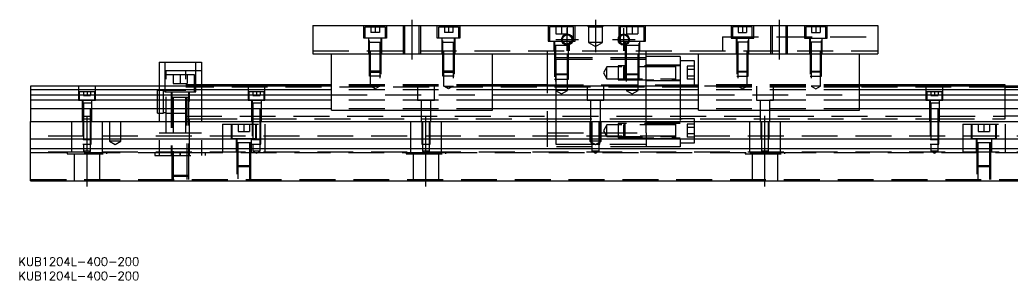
# Model space of a CAD drawing. Extents: x -10 to 600, y -257 to 102.
# Drawn here: x -3.8 to 347.5, y -257.2 to -165.1 of the extents above; entities that cross this region are included whole.
import ezdxf

# ---------------------------------------------------------------- set-up
doc = ezdxf.new("R2010")
doc.units = 0
doc.linetypes.add('CENTER', pattern=[50.8, 31.75, -6.35, 6.35, -6.35])
doc.linetypes.add('DASHED', pattern=[19.05, 12.7, -6.35])
doc.layers.get('0').update_dxf_attribs({"linetype": 'CONTINUOUS'})
doc.layers.add('CENTER', color=1, linetype='CENTER')
doc.styles.get("Standard").update_dxf_attribs({"font": 'txt.shx', "height": 3, "bigfont": 'bigfont.shx'})

# ---------------------------------------------------------------- blocks, each defined once
blk = doc.blocks.new('*U2')
at = {"color": 7, "linetype": 'CONTINUOUS'}
blk.add_text('KUB1204L-400-200', height=3, dxfattribs=at).set_placement((-4.29, -252.17))
blk = doc.blocks.new('*U3')
at = {"color": 7, "linetype": 'CONTINUOUS'}
blk.add_text('KUB1204L-400-200', height=3, dxfattribs=at).set_placement((-4.29, -257.24))

msp = doc.modelspace()

# ---------------------------------------------------------------- linework, layer by layer
at = {"color": 7, "linetype": 'CONTINUOUS'}
for p, q in [((100, -167.06), (300, -167.06)), ((100, -167.06), (100, -177.06)), ((300, -167.06), (300, -177.06)), ((100, -177.06), (300, -177.06)), ((106.5, -197.06), (106.5, -177.06)), ((163.5, -197.06), (163.5, -177.06)), ((183, -188.06), (183, -177.06)), ((218, -188.56), (218, -177.06)), ((230, -178.06), (218, -178.06)), ((230, -178.06), (230, -188.06)), ((236.5, -197.06), (236.5, -177.06)), ((293.5, -197.06), (293.5, -177.06)), ((45.5, -180.06), (45.5, -188.56)), ((45.5, -180.06), (60.5, -180.06)), ((60.5, -180.06), (60.5, -188.56)), ((235, -179.56), (230, -179.56)), ((235, -188.06), (235, -179.56)), ((0, -188.56), (0, -189.812272)), ((106.5, -188.56), (0, -188.56)), ((106.5, -188.06), (60.5, -188.06)), ((183, -188.06), (163.5, -188.06)), ((236.5, -188.56), (163.5, -188.56)), ((230, -188.06), (236.5, -188.06)), ((345, -188.06), (293.5, -188.06)), ((400, -188.56), (293.5, -188.56)), ((345, -188.56), (345, -188.06)), ((0, -189.812272), (0, -191.58668)), ((106.5, -189.812272), (0, -189.812272)), ((0, -191.58668), (106.5, -191.58668)), ((0, -191.58668), (0, -193.483076)), ((56.000006, -192.56), (49.999994, -192.56)), ((56.000006, -192.56), (49.999994, -192.56)), ((236.5, -189.812272), (163.5, -189.812272)), ((163.5, -191.58668), (236.5, -191.58668)), ((400, -189.812272), (293.5, -189.812272)), ((293.5, -191.58668), (400, -191.58668)), ((106.5, -193.483076), (0, -193.483076)), ((0, -193.483076), (0, -196.537372)), ((0, -196.537372), (0, -201.06)), ((106.5, -196.537372), (0, -196.537372)), ((236.5, -193.483076), (163.5, -193.483076)), ((236.5, -196.537372), (163.5, -196.537372)), ((400, -193.483076), (293.5, -193.483076)), ((400, -196.537372), (293.5, -196.537372)), ((18.5, -199.185), (18.75, -199.185)), ((18.75, -199.185), (21.25, -199.185)), ((21.25, -199.185), (21.5, -199.185)), ((106.5, -197.06), (163.5, -197.06)), ((236.5, -197.06), (293.5, -197.06)), ((0, -201.06), (400, -201.06)), ((0, -207.36), (0, -201.06)), ((400, -207.36), (0, -207.36)), ((0, -210.76), (0, -207.36)), ((400, -210.76), (0, -210.76)), ((0, -222.06), (0, -210.76)), ((78.000006, -208.66), (72.999994, -208.66)), ((78.000006, -208.66), (72.999994, -208.66)), ((0, -222.06), (400, -222.06))]:
    msp.add_line(p, q, dxfattribs=at)
at = {"color": 3, "linetype": 'DASHED'}
for p, q in [((118, -171.56), (118, -167.06)), ((118.5, -167.56), (125.5, -167.56)), ((118.5, -171.56), (118.5, -167.56)), ((120.5, -167.56), (120.5, -169.56)), ((122, -167.56), (122, -169.56)), ((123.5, -167.56), (123.5, -169.56)), ((125.5, -167.56), (125.5, -171.56)), ((126, -167.06), (126, -171.56)), ((132.000006, -177.06), (132.000006, -167.06)), ((132.5, -177.06), (132.5, -167.06)), ((137.5, -167.06), (137.5, -177.06)), ((137.999994, -167.06), (137.999994, -177.06)), ((144, -171.56), (144, -167.06)), ((144.5, -167.56), (151.5, -167.56)), ((144.5, -171.56), (144.5, -167.56)), ((146.5, -167.56), (146.5, -169.56)), ((148, -167.56), (148, -169.56)), ((149.5, -167.56), (149.5, -169.56)), ((151.5, -167.56), (151.5, -171.56)), ((152, -167.06), (152, -171.56)), ((183.25, -167.06), (183.25, -172.56)), ((192.25, -167.56), (183.75, -167.56)), ((183.75, -167.56), (183.75, -172.56)), ((186, -167.56), (186, -170.06)), ((188, -167.56), (188, -170.06)), ((190, -167.56), (190, -170.06)), ((192.25, -172.56), (192.25, -167.56)), ((192.75, -172.56), (192.75, -167.06)), ((197.5, -167.56), (197, -167.06)), ((197.5, -167.56), (197.5, -173.06)), ((197.5, -167.56), (202.5, -167.56)), ((202.5, -167.56), (203, -167.06)), ((202.5, -173.06), (202.5, -167.56)), ((208.25, -167.06), (208.25, -172.56)), ((217.25, -167.56), (208.75, -167.56)), ((208.75, -167.56), (208.75, -170.49875)), ((211, -167.56), (211, -170.06)), ((213, -167.56), (213, -170.06)), ((215, -167.56), (215, -170.06)), ((217.25, -172.56), (217.25, -167.56)), ((217.75, -172.56), (217.75, -167.06)), ((248, -167.06), (248, -171.56)), ((255.5, -167.56), (248.5, -167.56)), ((248.5, -167.56), (248.5, -171.56)), ((250.5, -167.56), (250.5, -169.56)), ((252, -167.56), (252, -169.56)), ((253.5, -167.56), (253.5, -169.56)), ((255.5, -171.56), (255.5, -167.56)), ((256, -171.56), (256, -167.06)), ((262.000006, -167.06), (262.000006, -177.06)), ((262.5, -167.06), (262.5, -177.06)), ((267.5, -177.06), (267.5, -167.06)), ((267.999994, -177.06), (267.999994, -167.06)), ((274, -167.06), (274, -171.56)), ((281.5, -167.56), (274.5, -167.56)), ((274.5, -167.56), (274.5, -171.56)), ((276.5, -167.56), (276.5, -169.56)), ((278, -167.56), (278, -169.56)), ((279.5, -167.56), (279.5, -169.56)), ((281.5, -171.56), (281.5, -167.56)), ((282, -171.56), (282, -167.06)), ((126, -171.56), (118, -171.56)), ((119.75, -177.06), (119.75, -171.56)), ((120.000006, -185.06), (119.999977, -171.56)), ((122, -169.56), (120.5, -169.56)), ((123.5, -169.56), (122, -169.56)), ((124.000023, -171.56), (123.999994, -185.06)), ((124.25, -171.56), (124.25, -177.06)), ((152, -171.56), (144, -171.56)), ((145.75, -177.06), (145.75, -171.56)), ((146.000006, -185.06), (145.999977, -171.56)), ((148, -169.56), (146.5, -169.56)), ((149.5, -169.56), (148, -169.56)), ((150.000023, -171.56), (149.999994, -185.06)), ((150.25, -171.56), (150.25, -177.06)), ((186, -170.06), (188, -170.06)), ((188, -170.06), (190, -170.06)), ((208.75, -170.49875), (208.75, -170.982968)), ((208.75, -170.982968), (208.75, -172.56)), ((211, -170.06), (213, -170.06)), ((213, -170.06), (215, -170.06)), ((245, -171.06), (245, -176.06)), ((245, -171.06), (300, -171.06)), ((248, -171.56), (256, -171.56)), ((249.75, -171.56), (249.75, -177.06)), ((249.999977, -171.56), (250.000006, -185.06)), ((250.5, -169.56), (252, -169.56)), ((252, -169.56), (253.5, -169.56)), ((253.999994, -185.06), (254.000023, -171.56)), ((254.25, -177.06), (254.25, -171.56)), ((255, -171.56), (255, -171.06)), ((274, -171.56), (282, -171.56)), ((275.75, -171.56), (275.75, -177.06)), ((275.999977, -171.56), (276.000006, -185.06)), ((276.5, -169.56), (278, -169.56)), ((278, -169.56), (279.5, -169.56)), ((279.999994, -185.06), (280.000023, -171.56)), ((280.25, -177.06), (280.25, -171.56)), ((120, -172.955), (124, -172.96)), ((120, -172.96), (120, -172.955)), ((120, -172.965), (120, -172.96)), ((120.35, -188.56), (120.35, -172.96)), ((123.65, -172.96), (123.65, -188.56)), ((124, -172.955), (124, -172.96)), ((124, -172.96), (124, -172.965)), ((146, -172.96), (150, -172.96)), ((146.35, -188.56), (146.35, -172.96)), ((149.65, -172.96), (149.65, -188.56)), ((183.25, -172.56), (192.75, -172.56)), ((185.25, -172.56), (185.25, -176.06)), ((190.500006, -174.16), (185.499994, -174.16)), ((185.500006, -172.56), (185.500006, -186.06)), ((185.9, -174.16), (185.9, -190.06)), ((190.1, -190.06), (190.1, -174.16)), ((190.499994, -186.06), (190.499994, -172.56)), ((190.75, -176.06), (190.75, -172.56)), ((202.5, -173.06), (197.5, -173.06)), ((197.5, -173.06), (200, -174.503376)), ((200, -174.503376), (202.5, -173.06)), ((208.25, -172.56), (217.75, -172.56)), ((210.25, -172.56), (210.25, -176.06)), ((215.500006, -174.16), (210.499994, -174.16)), ((210.500006, -172.56), (210.500006, -186.06)), ((210.9, -174.16), (210.9, -190.06)), ((215.1, -190.06), (215.1, -174.16)), ((215.499994, -186.06), (215.499994, -172.56)), ((215.75, -176.06), (215.75, -172.56)), ((254, -172.96), (250, -172.96)), ((250.35, -172.96), (250.35, -188.56)), ((253.65, -188.56), (253.65, -172.96)), ((280, -172.955), (276, -172.96)), ((276, -172.955), (276, -172.96)), ((276, -172.96), (276, -172.965)), ((276.35, -172.96), (276.35, -188.56)), ((279.65, -188.56), (279.65, -172.96)), ((280, -172.96), (280, -172.955)), ((280, -172.965), (280, -172.96)), ((100, -176.06), (300, -176.06)), ((183, -177.06), (183, -176.06)), ((218, -178.56), (183, -178.56)), ((186, -179.06), (186, -184.56)), ((218, -179.06), (186, -179.06)), ((218, -177.06), (218, -176.06)), ((47.5, -180.06), (47.5, -190.56)), ((58.5, -190.56), (58.5, -180.06)), ((204, -181.71), (202.787564, -183.81)), ((204, -185.91), (204, -181.71)), ((228.4, -181.71), (204, -181.71)), ((230, -181.31), (208, -181.310004)), ((208, -181.310004), (208, -186.309994)), ((210.4, -181.310003), (210.4, -186.309995)), ((230, -181.06), (218, -181.06)), ((228.4, -186.31), (228.4, -181.31)), ((232.5, -181.500598), (232.5, -186.119402)), ((235, -181.500598), (232.5, -181.500598)), ((235, -182.6553), (232.5, -182.6553)), ((60.5, -183.06), (45.5, -183.06)), ((48, -205.06), (48, -183.06)), ((58, -184.56), (48, -184.56)), ((50.5, -184.56), (50.5, -187.56)), ((53, -184.56), (53, -187.56)), ((55, -205.06), (55, -183.06)), ((55.5, -184.56), (55.5, -187.56)), ((58, -188.56), (58, -184.56)), ((124, -183.21), (120, -183.21)), ((120.35, -183.56), (120, -183.21)), ((123.999994, -185.06), (120.000006, -185.06)), ((120.35, -183.56), (123.65, -183.56)), ((124, -183.21), (123.65, -183.56)), ((150, -183.21), (146, -183.21)), ((146.35, -183.56), (146, -183.21)), ((149.999994, -185.06), (146.000006, -185.06)), ((146.35, -183.56), (149.65, -183.56)), ((146.6, -183.659954), (146.6, -183.559986)), ((150, -183.21), (149.65, -183.56)), ((185.5, -184.16), (190.5, -184.16)), ((185.5, -184.16), (185.9, -184.56)), ((185.500006, -186.06), (190.499994, -186.06)), ((190.1, -184.56), (185.9, -184.56)), ((186, -184.56), (186, -197.06)), ((190.1, -184.56), (190.5, -184.16)), ((202.787564, -183.81), (204, -185.91)), ((204, -185.91), (228.4, -185.91)), ((210.5, -184.16), (215.5, -184.16)), ((210.5, -184.16), (210.9, -184.56)), ((210.500006, -186.06), (215.499994, -186.06)), ((215.1, -184.56), (210.9, -184.56)), ((215.1, -184.56), (215.5, -184.16)), ((235, -184.9647), (232.5, -184.9647)), ((235, -186.119402), (232.5, -186.119402)), ((250, -183.21), (254, -183.21)), ((250, -183.21), (250.35, -183.56)), ((250.000006, -185.06), (253.999994, -185.06)), ((253.65, -183.56), (250.35, -183.56)), ((253.4, -183.659954), (253.4, -183.559986)), ((253.65, -183.56), (254, -183.21)), ((276, -183.21), (280, -183.21)), ((276, -183.21), (276.35, -183.56)), ((276.000006, -185.06), (279.999994, -185.06)), ((279.65, -183.56), (276.35, -183.56)), ((279.65, -183.56), (280, -183.21)), ((17, -188.56), (17, -193.56)), ((23, -193.56), (23, -188.56)), ((45.5, -188.56), (45.5, -213.06)), ((50.5, -187.56), (53, -187.56)), ((53, -187.56), (55.5, -187.56)), ((58, -188.06), (55, -188.06)), ((293.5, -188.935), (55, -188.935)), ((60.5, -188.06), (58, -188.06)), ((58, -190.56), (58, -188.56)), ((60.5, -188.56), (60.5, -213.06)), ((77, -188.56), (77, -193.56)), ((83, -193.56), (83, -188.56)), ((163.5, -188.06), (106.5, -188.06)), ((163.5, -188.56), (106.5, -188.56)), ((120.35, -188.56), (123.65, -188.56)), ((122, -189.512628), (120.35, -188.56)), ((123.65, -188.56), (122, -189.512628)), ((137, -188.56), (137, -193.56)), ((143, -193.56), (143, -188.56)), ((146.35, -188.56), (149.65, -188.56)), ((148, -189.512628), (146.35, -188.56)), ((149.65, -188.56), (148, -189.512628)), ((183, -210.06), (183, -188.06)), ((183, -188.06), (230, -188.06)), ((197, -188.56), (197, -193.56)), ((203, -193.56), (203, -188.56)), ((208, -186.309994), (230, -186.31)), ((218, -186.56), (230, -186.56)), ((218, -201.06), (218, -188.06)), ((225.35, -188.56), (236.5, -188.56)), ((251.35, -188.56), (228.65, -188.56)), ((230, -188.06), (230, -210.06)), ((293.5, -188.06), (236.5, -188.06)), ((253.65, -188.56), (250.35, -188.56)), ((293.5, -188.56), (250.35, -188.56)), ((250.35, -188.56), (252, -189.512628)), ((252, -189.512628), (253.65, -188.56)), ((257, -188.56), (257, -193.56)), ((263, -193.56), (263, -188.56)), ((279.65, -188.56), (276.35, -188.56)), ((276.35, -188.56), (278, -189.512628)), ((278, -189.512628), (279.65, -188.56)), ((345, -188.935), (293.5, -188.935)), ((317, -188.56), (317, -193.56)), ((323, -193.56), (323, -188.56)), ((345, -194.06), (345, -188.56)), ((350, -189.06), (345, -189.06)), ((22.75, -190.56), (17.25, -190.56)), ((17.25, -190.56), (17.25, -193.56)), ((18.75, -190.56), (18.75, -191.86)), ((18.75, -191.86), (20, -191.86)), ((20, -190.56), (20, -191.86)), ((20, -191.86), (21.25, -191.86)), ((21.25, -190.56), (21.25, -191.86)), ((22.75, -193.56), (22.75, -190.56)), ((45, -198.06), (45, -190.06)), ((47.1, -190.06), (45, -190.06)), ((47.1, -198.06), (47.1, -190.06)), ((48, -190.26), (47.1, -190.26)), ((47.5, -190.56), (58.5, -190.56)), ((55, -190.06), (48, -190.06)), ((49.75, -190.56), (49.75, -213.06)), ((56.000006, -192.56), (49.999994, -192.56)), ((50.000006, -190.56), (50.000006, -221.56)), ((50.5, -192.56), (50.5, -221.56)), ((55.5, -221.56), (55.5, -192.56)), ((55.999994, -221.56), (55.999994, -190.56)), ((56.25, -213.06), (56.25, -190.56)), ((82.75, -190.56), (77.25, -190.56)), ((77.25, -190.56), (77.25, -193.56)), ((78.75, -190.56), (78.75, -191.86)), ((78.75, -191.86), (80, -191.86)), ((80, -190.56), (80, -191.86)), ((80, -191.86), (81.25, -191.86)), ((81.25, -190.56), (81.25, -191.86)), ((82.75, -193.56), (82.75, -190.56)), ((163.5, -189.812272), (106.5, -189.812272)), ((106.5, -191.58668), (163.5, -191.58668)), ((190.1, -190.06), (185.9, -190.06)), ((185.9, -190.06), (188, -191.272436)), ((188, -191.272436), (190.1, -190.06)), ((215.1, -190.06), (210.9, -190.06)), ((210.9, -190.06), (213, -191.272436)), ((213, -191.272436), (215.1, -190.06)), ((293.5, -189.812272), (236.5, -189.812272)), ((236.5, -191.58668), (293.5, -191.58668)), ((322.75, -190.56), (317.25, -190.56)), ((317.25, -190.56), (317.25, -193.56)), ((318.75, -190.56), (318.75, -191.86)), ((318.75, -191.86), (320, -191.86)), ((320, -190.56), (320, -191.86)), ((320, -191.86), (321.25, -191.86)), ((321.25, -190.56), (321.25, -191.86)), ((322.75, -193.56), (322.75, -190.56)), ((17, -193.56), (23, -193.56)), ((18.25, -193.56), (18.25, -201.06)), ((21.5, -194.56), (18.5, -194.56)), ((18.500006, -193.56), (18.500006, -209.06)), ((18.75, -194.56), (18.75, -209.06)), ((21.37533, -194.56), (19.998804, -194.56)), ((21.25, -209.06), (21.25, -194.56)), ((21.499994, -209.06), (21.499994, -193.56)), ((21.75, -201.06), (21.75, -193.56)), ((77, -193.56), (83, -193.56)), ((78.25, -193.56), (78.25, -201.06)), ((81.5, -194.56), (78.5, -194.56)), ((78.500006, -193.56), (78.500006, -209.06)), ((78.75, -194.56), (78.75, -209.06)), ((81.37533, -194.56), (79.998804, -194.56)), ((81.25, -209.06), (81.25, -194.56)), ((81.499994, -209.06), (81.499994, -193.56)), ((81.75, -201.06), (81.75, -193.56)), ((163.5, -193.483076), (106.5, -193.483076)), ((163.5, -196.537372), (106.5, -196.537372)), ((137, -193.56), (143, -193.56)), ((138.25, -193.56), (138.25, -201.06)), ((141.75, -201.06), (141.75, -193.56)), ((197, -193.56), (203, -193.56)), ((198.25, -193.56), (198.25, -201.06)), ((201.75, -201.06), (201.75, -193.56)), ((293.5, -193.483076), (236.5, -193.483076)), ((293.5, -196.537372), (236.5, -196.537372)), ((257, -193.56), (263, -193.56)), ((258.25, -193.56), (258.25, -201.06)), ((261.75, -201.06), (261.75, -193.56)), ((317, -193.56), (323, -193.56)), ((318.25, -193.56), (318.25, -201.06)), ((321.5, -194.56), (318.5, -194.56)), ((318.500006, -193.56), (318.500006, -209.06)), ((318.75, -194.56), (318.75, -209.06)), ((321.37533, -194.56), (319.998804, -194.56)), ((321.25, -209.06), (321.25, -194.56)), ((321.499994, -209.06), (321.499994, -193.56)), ((321.75, -201.06), (321.75, -193.56)), ((345, -200.06), (345, -194.06)), ((18.5, -200.06), (18.75, -200.06)), ((18.75, -200.06), (21.25, -200.06)), ((21.25, -200.06), (21.5, -200.06)), ((45, -198.06), (47.1, -198.06)), ((47.1, -197.86), (48, -197.86)), ((48, -198.06), (50, -198.06)), ((50, -198.06), (50.5, -198.06)), ((50.5, -198.06), (55, -198.06)), ((55, -199.185), (345, -199.185)), ((55, -200.06), (55.5, -200.06)), ((55.5, -200.06), (56, -200.06)), ((56, -200.06), (60.5, -200.06)), ((60.5, -200.06), (78.5, -200.06)), ((78.5, -200.06), (78.75, -200.06)), ((78.5, -200.06), (78.75, -200.06)), ((78.75, -200.06), (81.25, -200.06)), ((78.75, -200.06), (81.25, -200.06)), ((81.25, -200.06), (81.5, -200.06)), ((81.25, -200.06), (81.5, -200.06)), ((81.5, -200.06), (183, -200.06)), ((183, -200.06), (186, -200.06)), ((186, -197.06), (186, -201.06)), ((186, -200.059994), (218, -200.059994)), ((186, -200.06), (218, -200.06)), ((218, -200.06), (318.5, -200.06)), ((235, -200.06), (230, -200.06)), ((235, -208.56), (235, -200.06)), ((318.5, -200.06), (318.75, -200.06)), ((318.75, -200.06), (321.25, -200.06)), ((321.25, -200.06), (321.5, -200.06)), ((321.5, -200.06), (345, -200.06)), ((345, -199.06), (350, -199.06)), ((14.638098, -212.06), (14.638098, -201.06)), ((25.361902, -201.06), (25.361902, -212.06)), ((28, -201.06), (28, -208.06)), ((32, -208.06), (32, -201.06)), ((68, -202.06), (68, -212.06)), ((68, -202.06), (83, -202.06)), ((71, -202.06), (71, -207.06)), ((71.25, -202.06), (71.25, -207.06)), ((73.5, -202.06), (73.5, -204.56)), ((75.5, -202.06), (75.5, -204.56)), ((77.5, -202.06), (77.5, -204.56)), ((79.75, -207.06), (79.75, -202.06)), ((80, -207.06), (80, -202.06)), ((81.25, -202.06), (81.5, -202.06)), ((83, -202.06), (83, -212.06)), ((134.638098, -212.06), (134.638098, -201.06)), ((138.500006, -201.06), (138.500006, -207.36)), ((138.75, -201.06), (138.75, -211.56)), ((141.25, -211.56), (141.25, -201.06)), ((141.499994, -207.36), (141.499994, -201.06)), ((145.361902, -201.06), (145.361902, -212.06)), ((186, -201.06), (186, -207.36)), ((198, -201.06), (198, -208.06)), ((198.500006, -201.06), (198.500006, -207.36)), ((198.75, -201.06), (198.75, -211.56)), ((201.25, -211.56), (201.25, -201.06)), ((201.499994, -207.36), (201.499994, -201.06)), ((202, -208.06), (202, -201.06)), ((204, -202.21), (202.787564, -204.31)), ((204, -206.41), (204, -202.21)), ((228.4, -202.21), (204, -202.21)), ((230, -201.81), (208, -201.810004)), ((208, -201.810004), (208, -206.809994)), ((210.4, -201.810003), (210.4, -206.809995)), ((218, -205.06), (218, -201.06)), ((230, -201.56), (218, -201.56)), ((228.4, -206.81), (228.4, -201.81)), ((232.5, -202.000598), (232.5, -206.619402)), ((235, -202.000598), (232.5, -202.000598)), ((235, -203.1553), (232.5, -203.1553)), ((254.638098, -212.06), (254.638098, -201.06)), ((258.500006, -201.06), (258.500006, -207.36)), ((258.75, -201.06), (258.75, -211.56)), ((261.25, -211.56), (261.25, -201.06)), ((261.499994, -207.36), (261.499994, -201.06)), ((265.361902, -201.06), (265.361902, -212.06)), ((330, -202.06), (345, -202.06)), ((330, -202.06), (330, -207.36)), ((333, -202.06), (333, -207.06)), ((333.25, -202.06), (333.25, -207.06)), ((335.5, -202.06), (335.5, -204.56)), ((337.5, -202.06), (337.5, -204.56)), ((339.5, -202.06), (339.5, -204.56)), ((341.75, -207.06), (341.75, -202.06)), ((342, -207.06), (342, -202.06)), ((345, -202.06), (345, -207.36)), ((400, -206.21), (0, -206.21)), ((45.5, -205.06), (48, -205.06)), ((48, -205.06), (50, -205.06)), ((50, -205.06), (50.5, -205.06)), ((50.5, -205.06), (55, -205.06)), ((55, -205.06), (60.5, -205.06)), ((71, -207.06), (80, -207.06)), ((72.75, -207.06), (72.75, -212.06)), ((73.000006, -207.06), (73.000006, -221.56)), ((73.5, -204.56), (75.5, -204.56)), ((75.5, -204.56), (77.5, -204.56)), ((77.999994, -221.56), (77.999994, -207.06)), ((78.25, -212.06), (78.25, -207.06)), ((183, -205.06), (218, -205.06)), ((202.787564, -204.31), (204, -206.41)), ((204, -206.41), (228.4, -206.41)), ((208, -206.809994), (230, -206.81)), ((218, -205.06), (218, -207.36)), ((218, -207.06), (230, -207.06)), ((235, -205.4647), (232.5, -205.4647)), ((235, -206.619402), (232.5, -206.619402)), ((333, -207.06), (342, -207.06)), ((334.75, -207.06), (334.75, -212.06)), ((335.000006, -207.06), (335.000006, -221.56)), ((335.5, -204.56), (337.5, -204.56)), ((337.5, -204.56), (339.5, -204.56)), ((339.999994, -221.56), (339.999994, -207.06)), ((340.25, -212.06), (340.25, -207.06)), ((18.5, -207.31), (21.5, -207.31)), ((18.5, -207.31), (18.55, -207.36)), ((18.500006, -207.310006), (18.500006, -207.36)), ((18.500006, -209.06), (21.499994, -209.06)), ((18.55, -207.36), (18.75, -207.56)), ((21.25, -207.56), (18.75, -207.56)), ((18.75, -209.06), (18.75, -211.56)), ((21.25, -207.56), (21.45, -207.36)), ((21.25, -211.56), (21.25, -209.06)), ((21.45, -207.36), (21.5, -207.31)), ((21.499994, -207.36), (21.499994, -207.310006)), ((32, -208.06), (28, -208.06)), ((28, -208.06), (30, -209.2147)), ((30, -209.2147), (32, -208.06)), ((78.000006, -208.66), (72.999994, -208.66)), ((73.4, -208.66), (73.4, -221.56)), ((77.6, -221.56), (77.6, -208.66)), ((78.5, -207.31), (81.5, -207.31)), ((78.5, -207.31), (78.55, -207.36)), ((78.500006, -207.310006), (78.500006, -207.36)), ((78.500006, -209.06), (81.499994, -209.06)), ((78.55, -207.36), (78.75, -207.56)), ((81.25, -207.56), (78.75, -207.56)), ((78.75, -209.06), (78.75, -211.56)), ((81.25, -207.56), (81.45, -207.36)), ((81.25, -211.56), (81.25, -209.06)), ((81.45, -207.36), (81.5, -207.31)), ((81.499994, -207.36), (81.499994, -207.310006)), ((138.500006, -207.36), (138.500006, -209.06)), ((138.500006, -209.06), (141.499994, -209.06)), ((141.499994, -209.06), (141.499994, -207.36)), ((218, -207.335918), (183, -207.335918)), ((218, -210.06), (183, -210.06)), ((186, -207.36), (186, -209.06)), ((186, -209.06), (218, -209.06)), ((202, -208.06), (198, -208.06)), ((198, -208.06), (200, -209.2147)), ((198.500006, -207.36), (198.500006, -209.06)), ((198.500006, -209.06), (201.499994, -209.06)), ((200, -209.2147), (202, -208.06)), ((201.499994, -209.06), (201.499994, -207.36)), ((218, -207.36), (218, -210.06)), ((230, -210.06), (218, -210.06)), ((230, -208.56), (235, -208.56)), ((318.5, -207.31), (321.5, -207.31)), ((318.5, -207.31), (318.55, -207.36)), ((318.500006, -207.310006), (318.500006, -207.36)), ((318.500006, -209.06), (321.499994, -209.06)), ((318.55, -207.36), (318.75, -207.56)), ((321.25, -207.56), (318.75, -207.56)), ((318.75, -209.06), (318.75, -211.56)), ((321.25, -207.56), (321.45, -207.36)), ((321.25, -211.56), (321.25, -209.06)), ((321.45, -207.36), (321.5, -207.31)), ((321.499994, -207.36), (321.499994, -207.310006)), ((330, -207.36), (330, -210.76)), ((330, -210.76), (330, -212.06)), ((340, -208.66), (335, -208.66)), ((335.4, -208.66), (335.4, -221.56)), ((339.6, -221.56), (339.6, -208.66)), ((345, -207.36), (345, -210.76)), ((345, -210.76), (345, -212.06)), ((400, -211.91), (0, -211.91)), ((0, -212.06), (44.638098, -212.06)), ((13, -212.06), (13, -212.56)), ((13, -212.56), (27, -212.56)), ((15.5, -212.56), (15.5, -222.06)), ((21.25, -211.56), (18.75, -211.56)), ((18.75, -211.56), (20, -212.281688)), ((20, -212.281688), (21.25, -211.56)), ((24.5, -222.06), (24.5, -212.56)), ((27, -212.56), (27, -212.06)), ((44, -212.06), (44, -213.06)), ((44, -213.06), (62, -213.06)), ((44.638098, -212.06), (55.361902, -212.06)), ((53, -212.06), (53, -213.06)), ((53, -213.06), (53, -212.06)), ((55.361902, -212.06), (134.638098, -212.06)), ((62, -213.06), (62, -212.06)), ((81.25, -211.56), (78.75, -211.56)), ((78.75, -211.56), (80, -212.281688)), ((80, -212.281688), (81.25, -211.56)), ((133, -212.06), (133, -212.56)), ((133, -212.56), (147, -212.56)), ((134.638098, -212.06), (145.361902, -212.06)), ((135.5, -212.56), (135.5, -222.06)), ((141.25, -211.56), (138.75, -211.56)), ((138.75, -211.56), (140, -212.281688)), ((140, -212.281688), (141.25, -211.56)), ((144.5, -222.06), (144.5, -212.56)), ((145.361902, -212.06), (254.638098, -212.06)), ((147, -212.56), (147, -212.06)), ((201.25, -211.56), (198.75, -211.56)), ((198.75, -211.56), (200, -212.281688)), ((200, -212.281688), (201.25, -211.56)), ((253, -212.06), (253, -212.56)), ((253, -212.56), (267, -212.56)), ((254.638098, -212.06), (265.361902, -212.06)), ((255.5, -212.56), (255.5, -222.06)), ((261.25, -211.56), (258.75, -211.56)), ((258.75, -211.56), (260, -212.281688)), ((260, -212.281688), (261.25, -211.56)), ((264.5, -222.06), (264.5, -212.56)), ((265.361902, -212.06), (344.638098, -212.06)), ((267, -212.56), (267, -212.06)), ((321.25, -211.56), (318.75, -211.56)), ((318.75, -211.56), (320, -212.281688)), ((320, -212.281688), (321.25, -211.56)), ((344.638098, -212.06), (355.361902, -212.06)), ((73, -216.66), (78, -216.66)), ((73, -216.66), (73.4, -217.06)), ((77.6, -217.06), (73.4, -217.06)), ((77.6, -217.06), (78, -216.66)), ((335, -216.66), (340, -216.66)), ((335, -216.66), (335.4, -217.06)), ((339.6, -217.06), (335.4, -217.06)), ((339.6, -217.06), (340, -216.66)), ((50, -220.06), (56, -220.06)), ((50, -220.06), (50.5, -220.56)), ((55.5, -220.56), (50.5, -220.56)), ((55.5, -220.56), (56, -220.06)), ((0, -221.56), (400, -221.56))]:
    msp.add_line(p, q, dxfattribs=at)
at = {"color": 3, "linetype": 'CONTINUOUS'}
for p, q in [((210.4, -181.310003), (210.000003, -181.71)), ((210.000005, -185.91), (210.000005, -181.71)), ((210.4, -186.309995), (210.000005, -185.91)), ((210.4, -201.810003), (210.000003, -202.21)), ((210.000005, -206.41), (210.000005, -202.21)), ((210.4, -206.809995), (210.000005, -206.41))]:
    msp.add_line(p, q, dxfattribs=at)
for centre in [(190, -172.06), (210, -172.06)]:
    msp.add_circle(centre, 2, dxfattribs=at)
at = {"color": 7, "linetype": 'CONTINUOUS'}
for centre in [(190, -172.06), (210, -172.06)]:
    msp.add_circle(centre, 1.65, dxfattribs=at)
at = {"layer": 'CENTER', "color": 1, "linetype": 'CENTER'}
for p, q in [((135, -165.06), (135, -179.06)), ((200, -165.06), (200, -176.503376)), ((265, -165.06), (265, -179.06)), ((190, -176.06), (190, -168.06)), ((210, -176.06), (210, -168.06)), ((186, -172.06), (194, -172.06)), ((206, -172.06), (214, -172.06)), ((20, -224.06), (20, -199.06)), ((140, -224.06), (140, -199.06)), ((260, -224.06), (260, -199.06))]:
    msp.add_line(p, q, dxfattribs=at)

# ---------------------------------------------------------------- block references
at = {"color": 7, "linetype": 'CONTINUOUS'}
for name in ['*U2', '*U3']:
    msp.add_blockref(name, (0, 0), dxfattribs=at)

doc.saveas('drawing.dxf')
